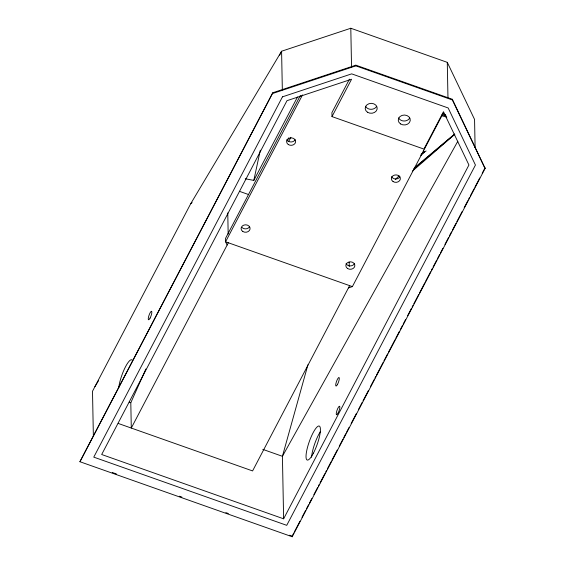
<?xml version="1.0" encoding="UTF-8"?>
<svg xmlns="http://www.w3.org/2000/svg" width="565" height="565" viewBox="0 0 565 565"><rect width="100%" height="100%" fill="white"/><g stroke="black" fill="none" stroke-linecap="round" stroke-linejoin="round"><path stroke-width="0.85" d="M245.238 178.745L253.812 180.412L260.303 150.219M307.925 364.792L282.422 456.308L283.623 518.811L101.679 454.507L286.992 100.683L351.564 79.241L332.001 116.595L423.92 149.082L443.483 111.729L468.929 164.994L283.623 518.811M228.331 242.766L131.292 428.058L130.805 402.718L145.897 368.959M279.668 55.2L281.589 51.231L350.801 28.25L447.282 62.348L474.565 119.434L475.101 147.627M282.338 89.997L281.589 51.231L190.744 203.668L92.505 391.248L93.366 436.187M272.803 92.759L79.926 461.725L292.197 536.75L485.088 168.455L452.339 99.278L355.858 65.18L272.803 92.759L79.926 461.725M253.812 180.412L297.501 96.996M300.389 95.45L225.513 238.416L225.576 241.792L227.137 245.055M302.501 94.92L225.576 241.792L352.383 286.61L443.631 112.393M287.133 140.939L288.764 137.825M288.828 141.208L290.869 137.309M349.453 79.164L331.923 112.619L332.001 116.595M349.629 285.636L252.583 470.928L118.177 423.425M292.592 535.295L293.821 532.943M294.64 531.383L299.959 521.22M302.007 517.307L305.693 510.273M306.513 508.705L308.561 504.799M309.38 503.231L311.838 498.542M313.886 494.629L317.572 487.595M318.392 486.027L319.211 484.466M320.03 482.906L324.946 473.519M325.765 471.952L326.584 470.391M327.403 468.83L331.09 461.789M331.909 460.228L337.227 450.058M339.275 446.152L342.962 439.111M343.781 437.55L345.829 433.638M346.649 432.077L349.106 427.387M351.155 423.475L356.48 413.312M358.528 409.399L362.214 402.365M363.034 400.797L368.352 390.634M370.4 386.721L374.087 379.687M374.906 378.119L375.725 376.558M376.544 374.991L383.098 362.483M383.918 360.922L387.604 353.881M388.423 352.32L394.977 339.805M395.797 338.244L399.476 331.203M400.295 329.642L402.344 325.73M403.163 324.169L405.621 319.479M407.669 315.567L411.355 308.525M412.175 306.964L412.994 305.404M413.813 303.836L418.729 294.457M419.548 292.889L424.873 282.726M425.692 281.158L430.608 271.779M431.42 270.211L432.239 268.65M433.058 267.083L436.745 260.048M437.564 258.488L439.612 254.575M440.432 253.014L442.889 248.318M444.938 244.412L448.624 237.371M449.443 235.81L451.492 231.897M452.311 230.336L455.997 223.295M456.817 221.734L462.142 211.564M464.183 207.659L467.869 200.617M468.689 199.057L469.508 197.496M470.327 195.928L474.014 188.894M474.833 187.326L479.749 177.947M482.206 173.25L485.074 167.777M457.827 141.243L282.422 456.308L262.753 449.352M94.899 386.672L98.543 380.641M395.295 179.479L399.123 175.885M420.805 155.516L424.633 151.921L423.213 150.933M412.281 171.223L454.825 134.3M413.707 168.907L454.684 134.152M414.696 167.579L454.592 134.103M190.744 203.668L192.128 202.609M420.946 154.323L426.102 150.968M272.817 93.43L355.872 65.858L452.353 99.956L485.088 168.455M348.428 287.924L352.383 286.61M441.703 115.754L446.816 117.11M442.049 114.695L446.258 115.995M442.367 113.657L445.686 114.829M239.412 191.316L248.529 194.537M129.166 402.139L130.805 402.718M112.251 472.481L116.397 473.943M179.416 496.218L181.902 497.101M225.845 512.632L228.338 513.507M289.69 535.196L292.183 536.072L292.197 536.75M452.339 99.278L452.353 99.956M447.282 62.348L447.96 97.597M355.858 65.18L355.872 65.858M350.801 28.25L351.543 67.016M349.177 262.153L349.262 266.525M227.773 212.92L228.168 234.094M311.576 457.276A18.038 4.188 -70.5 0 1 320.404 431.646M118.77 387.421A18.038 4.188 -70.5 0 1 125.564 366.65A18.038 4.188 -70.5 0 1 132.655 360.908M409.717 117.986A6.01 4.972 -1.1 0 1 404.102 121.009A6.01 4.972 -1.1 0 1 398.615 117.894M249.659 226.614A4.506 3.729 -1.1 0 1 241.898 227.398M376.636 106.291A6.01 4.972 -1.1 0 1 371.021 109.313A6.01 4.972 -1.1 0 1 365.534 106.199M399.942 176.711A4.506 3.729 -1.1 0 1 395.726 178.978A4.506 3.729 -1.1 0 1 391.616 176.647M295.184 139.689A4.506 3.729 -1.1 0 1 290.975 141.956A4.506 3.729 -1.1 0 1 286.858 139.619M354.417 263.643A4.506 3.729 -1.1 0 1 350.201 265.91A4.506 3.729 -1.1 0 1 346.084 263.572M282.465 96.841L93.769 457.134L286.738 525.337L475.44 165.044L448.158 107.964L351.677 73.86L282.465 96.841M313.413 453.172A18.038 4.188 -70.5 0 0 319.345 426.088A18.038 4.188 -70.5 0 0 306.894 449.86A18.038 4.188 -70.5 0 0 313.413 453.172M338.103 413.036A4.506 1.045 -70.5 0 0 339.586 406.263A4.506 1.045 -70.5 0 0 336.472 412.21A4.506 1.045 -70.5 0 0 338.103 413.036M337.552 384.32A4.506 1.045 -70.5 0 0 339.035 377.547A4.506 1.045 -70.5 0 0 335.921 383.487A4.506 1.045 -70.5 0 0 337.552 384.32M150.092 318.067A4.506 1.045 -70.5 0 0 151.575 311.294A4.506 1.045 -70.5 0 0 148.468 317.233A4.506 1.045 -70.5 0 0 150.092 318.067M400.543 123.926A6.01 4.972 -1.1 0 0 410.225 120.705A6.01 4.972 -1.1 0 0 402.075 115.394A6.01 4.972 -1.1 0 0 400.543 123.926M242.781 231.466A4.506 3.729 -1.1 0 0 250.048 229.058A4.506 3.729 -1.1 0 0 243.939 225.075A4.506 3.729 -1.1 0 0 242.781 231.466M367.462 112.23A6.01 4.972 -1.1 0 0 377.145 109.017A6.01 4.972 -1.1 0 0 368.994 103.706A6.01 4.972 -1.1 0 0 367.462 112.23M347.539 268.495A4.506 3.729 -1.1 0 0 354.806 266.08A4.506 3.729 -1.1 0 0 348.69 262.096A4.506 3.729 -1.1 0 0 347.539 268.495M393.063 181.563A4.506 3.729 -1.1 0 0 400.331 179.154A4.506 3.729 -1.1 0 0 394.222 175.171A4.506 3.729 -1.1 0 0 393.063 181.563M288.312 144.541A4.506 3.729 -1.1 0 0 295.58 142.133A4.506 3.729 -1.1 0 0 289.464 138.15A4.506 3.729 -1.1 0 0 288.312 144.541"/></g></svg>
